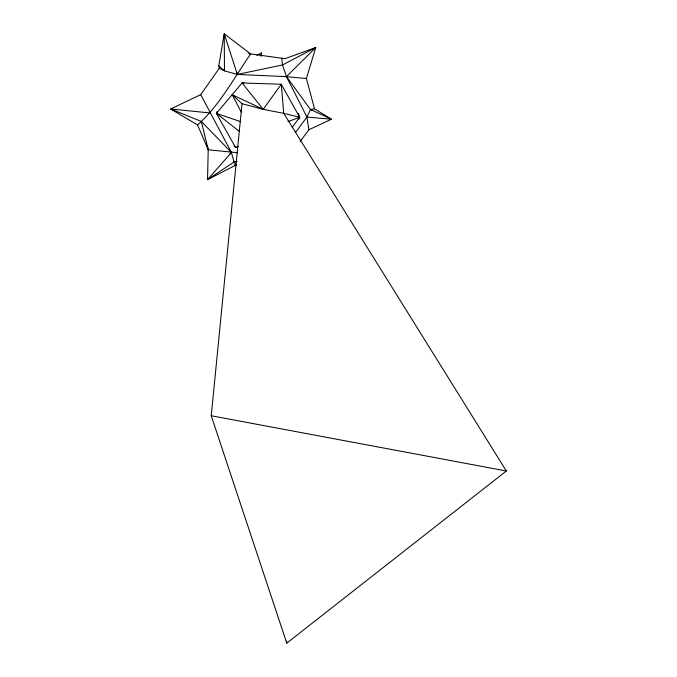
<?xml version="1.0" encoding="UTF-8"?>
<svg xmlns="http://www.w3.org/2000/svg" width="677" height="677" viewBox="0 0 677 677"><rect width="100%" height="100%" fill="white"/><g stroke="black" fill="none" stroke-linecap="round" stroke-linejoin="round"><path stroke-width="1.02" d="M207.357 145.75L208.228 149.786L207.526 179.642L236.315 164.866L234.005 162.015L231.441 152.486L200.73 94.636L219.28 68.259L218.773 65.847L224.231 33.85L250.642 53.94C233.836 78.151 219.771 105.147 197.574 124.949L208.228 149.786L237.678 152.731M261.339 56.064L261.593 52.933L256.879 55.218M237.593 147.417L235.511 147.4L216.42 113.381L242.07 82.966L281.293 84.227L283.722 113.33L506.345 470.989L286.769 643.15L211.232 415.746L242.019 103.691L232.186 94.687L241.266 112.094M300.19 141.434L308.881 129.764L331.417 119.22L314.543 108.828L306.402 78.532L315.753 47.525L285.034 58.671L248.704 53.678M260.577 55.912L261.593 52.933M239.599 131.566L216.42 113.381L217.114 111.417M295.612 132.328L306.926 117.062L310.489 109.479L314.543 108.828M298.752 119.169L299.674 117.29L298.269 113.364M242.019 103.691L263.175 109.352L281.293 84.227L299.674 117.29L292.176 127.479M200.73 94.636L170.655 108.989L201.323 121.428L231.441 152.486L207.526 179.642L234.005 162.015L237.085 161.49M229.875 153.857L231.441 152.486M287.996 121.615L299.674 117.29L283.722 113.33L263.175 109.352L232.186 94.687M238.397 146.494L235.511 147.4L234.081 145.919M244.058 82.433L242.07 82.966L263.175 109.352M218.773 65.847L224.476 70.882L224.231 33.85L237.348 74.428L282.504 64.975L315.753 47.525L286.464 76.653L237.348 74.428L224.476 70.882L219.28 68.259M234.208 164.858L236.315 164.866M306.402 78.532L286.464 76.653L306.926 117.062L331.417 119.22L310.489 109.479L286.464 76.653L282.504 64.975L281.75 58.222M209.988 112.949L170.655 108.989L197.574 124.949M211.232 415.746L506.345 470.989M216.42 113.381L240.682 121.682M310.489 109.479L312.021 110.69M236.815 72.414L237.348 74.428M201.323 121.428L208.228 149.786M306.926 117.062L308.881 129.764M286.625 641.043L286.769 643.15"/></g></svg>
